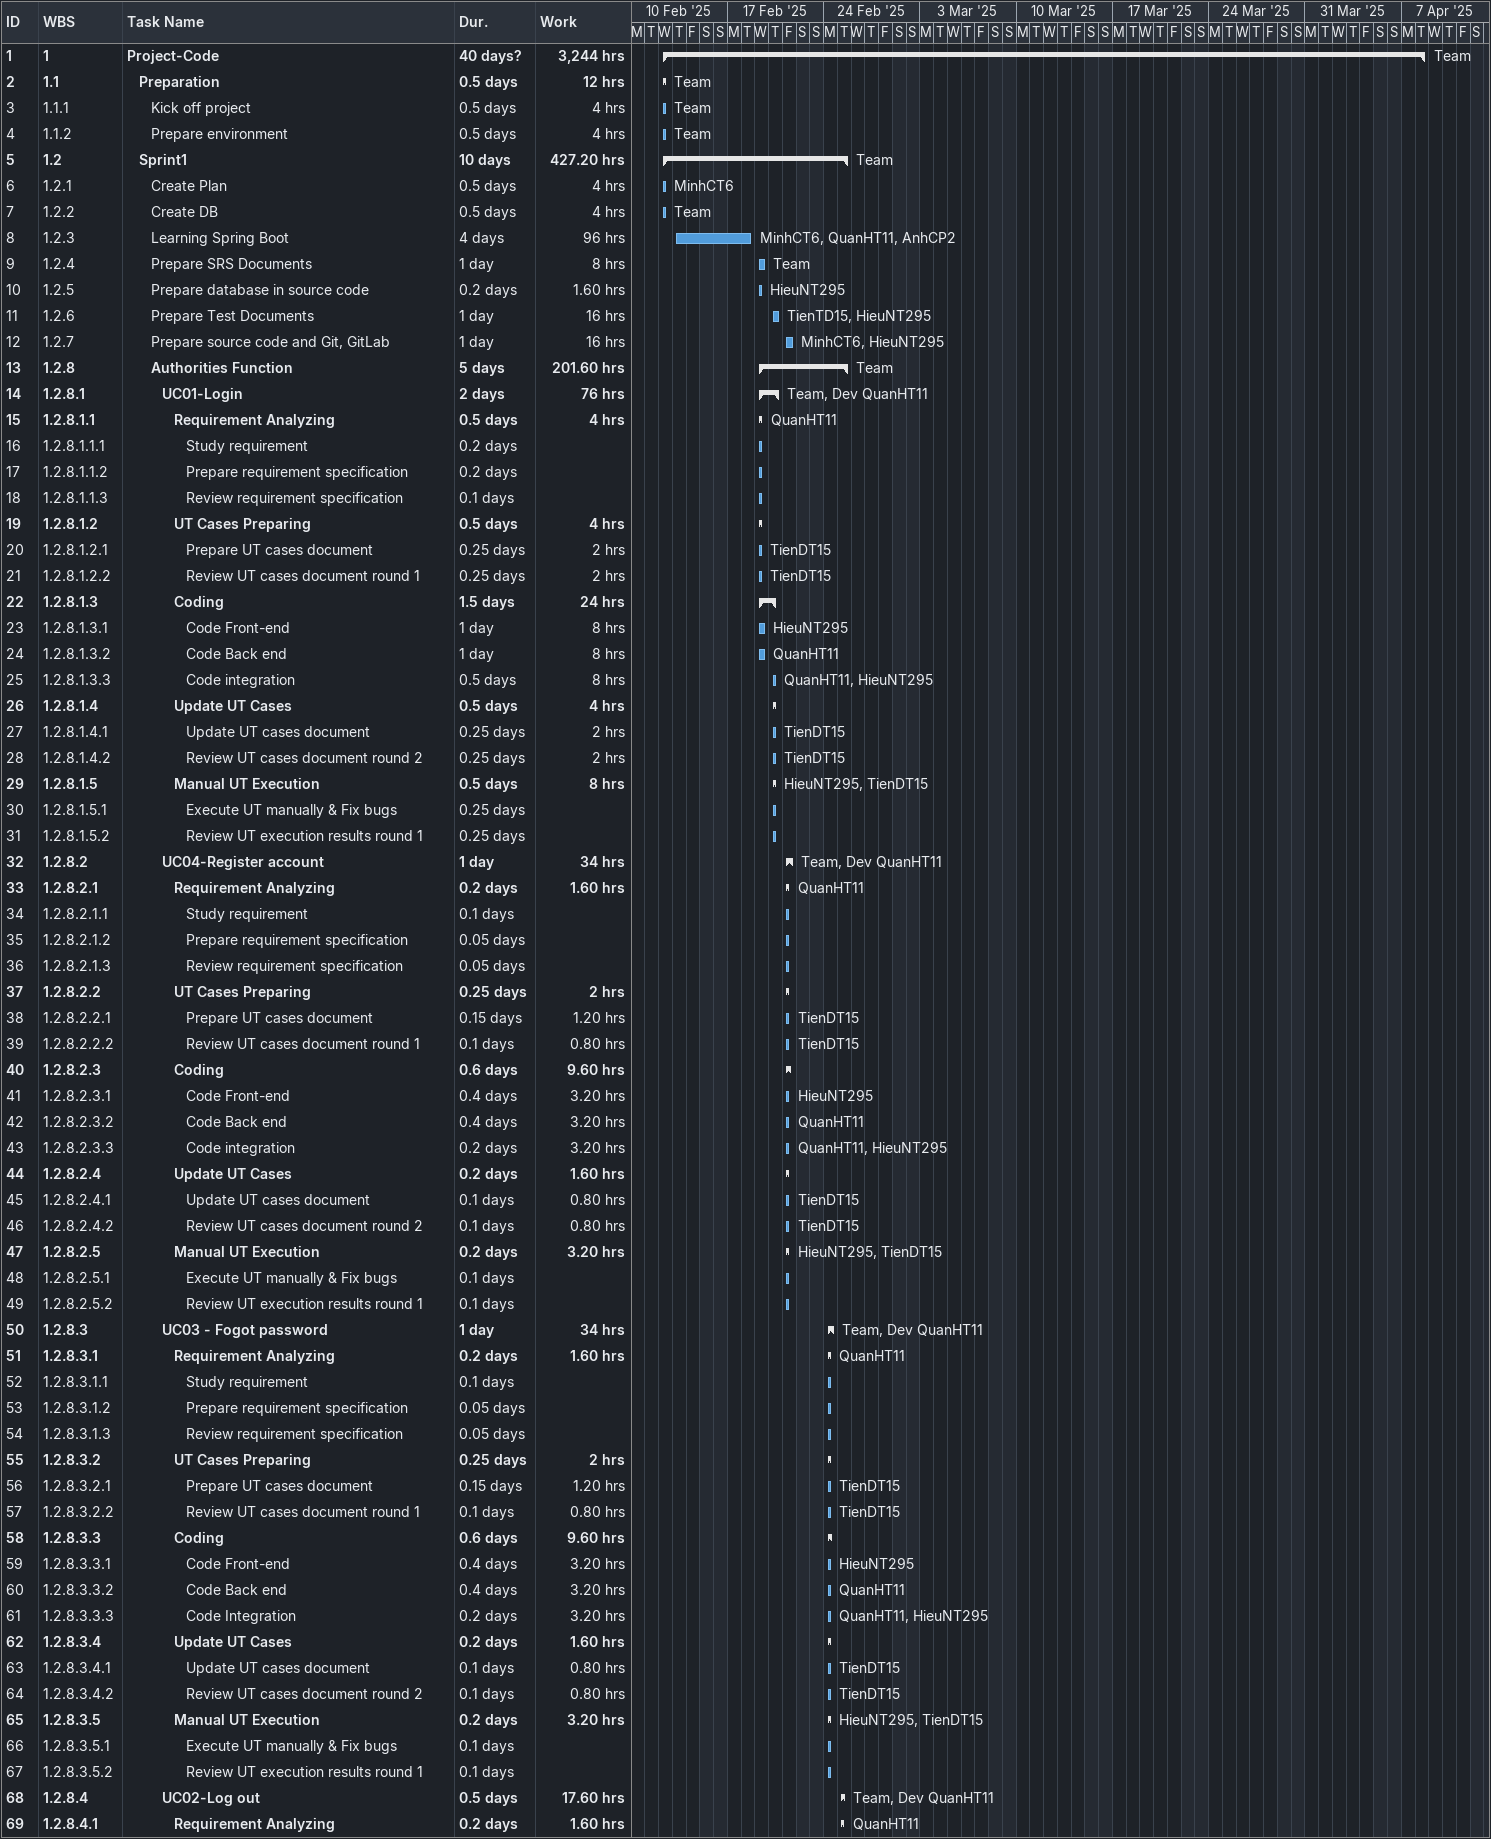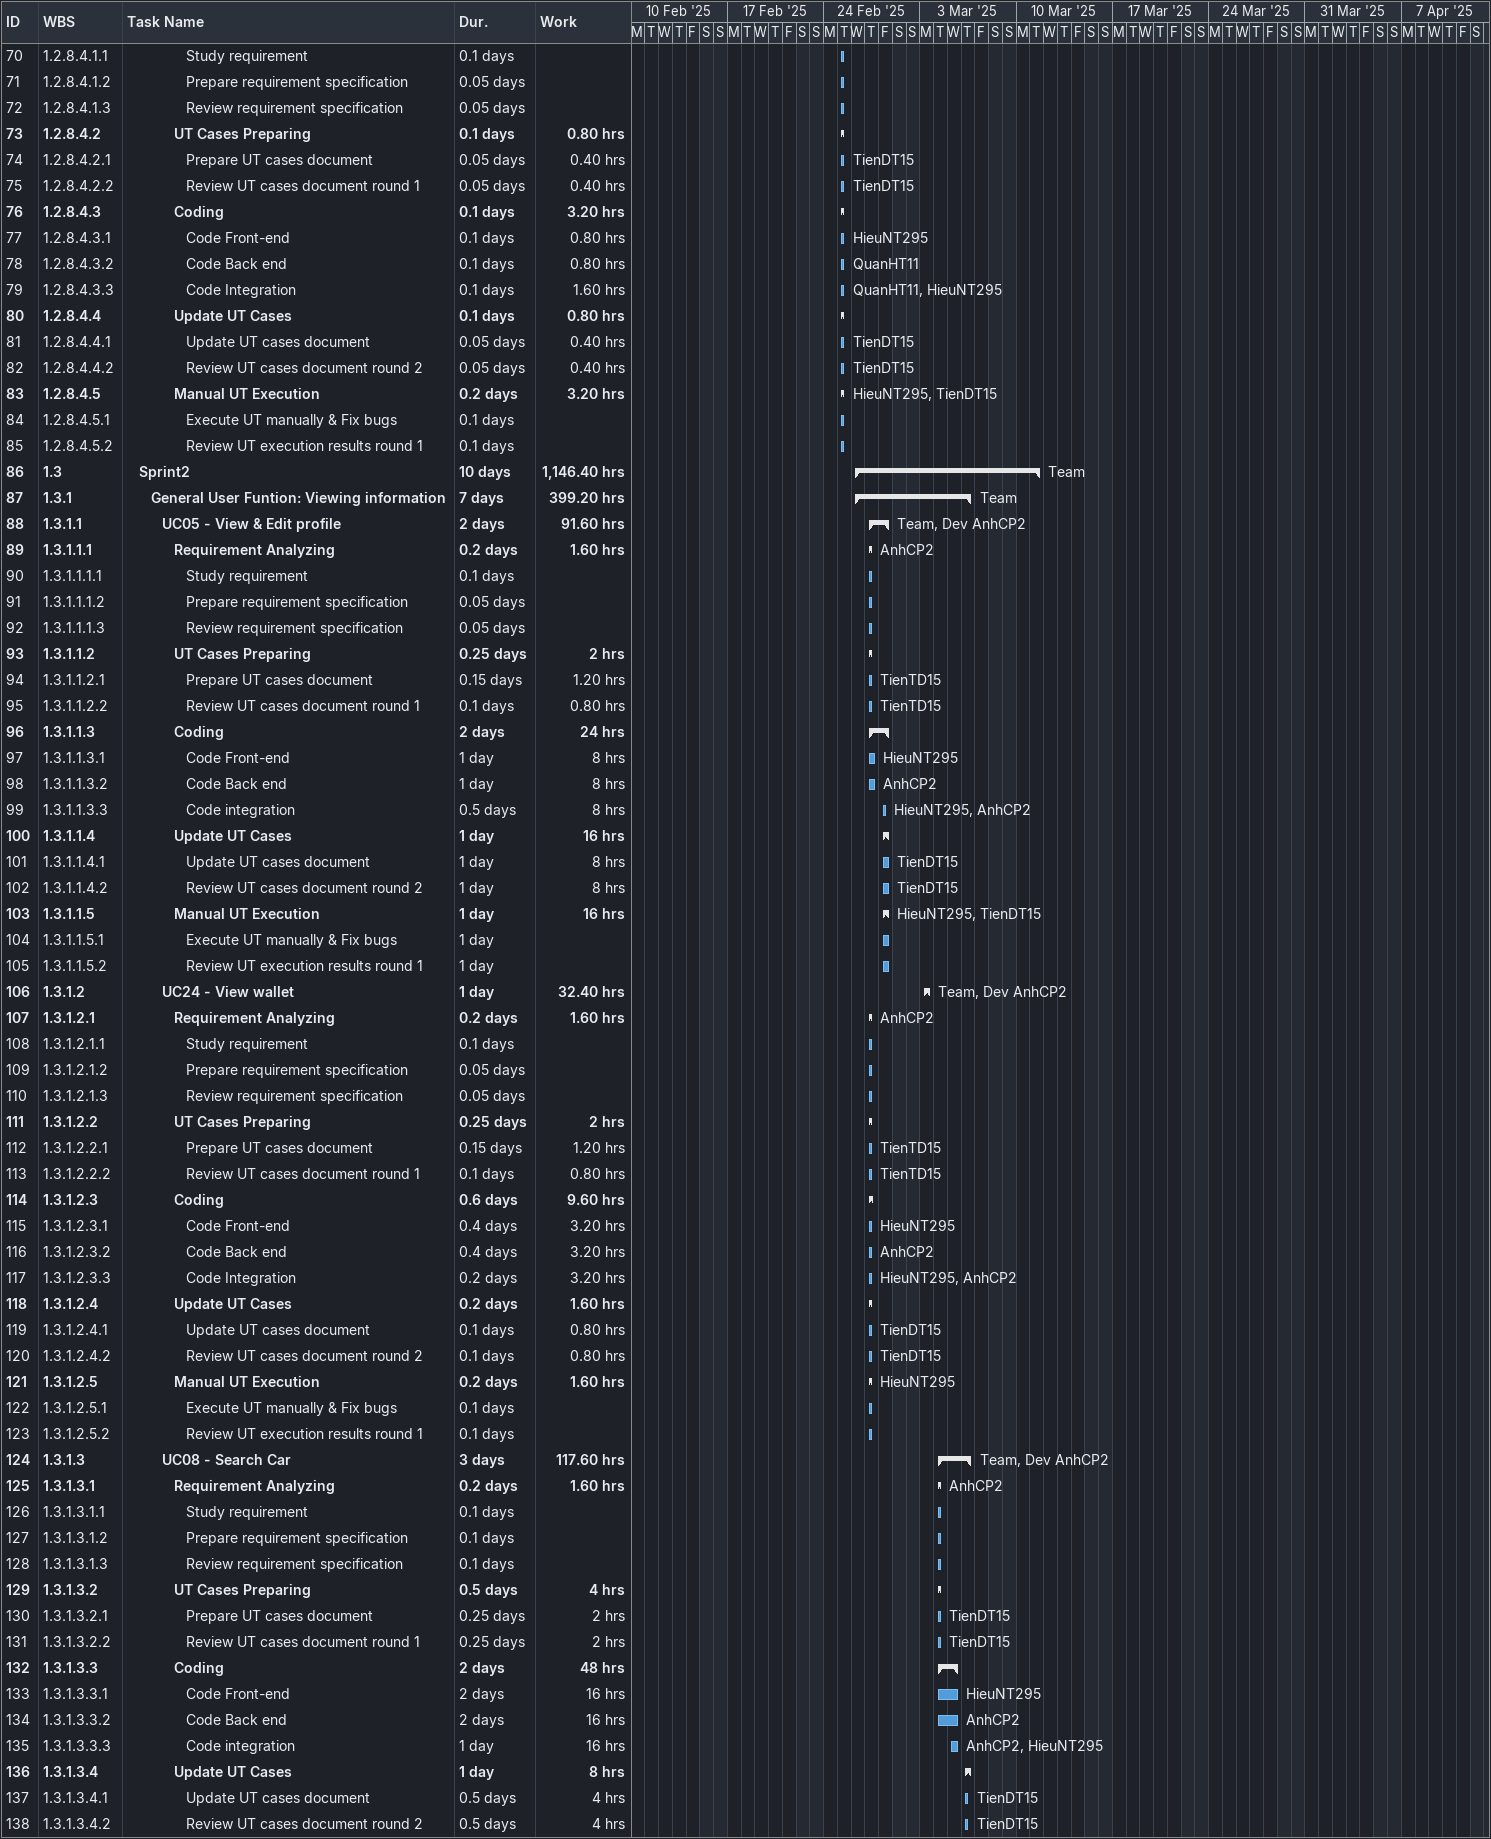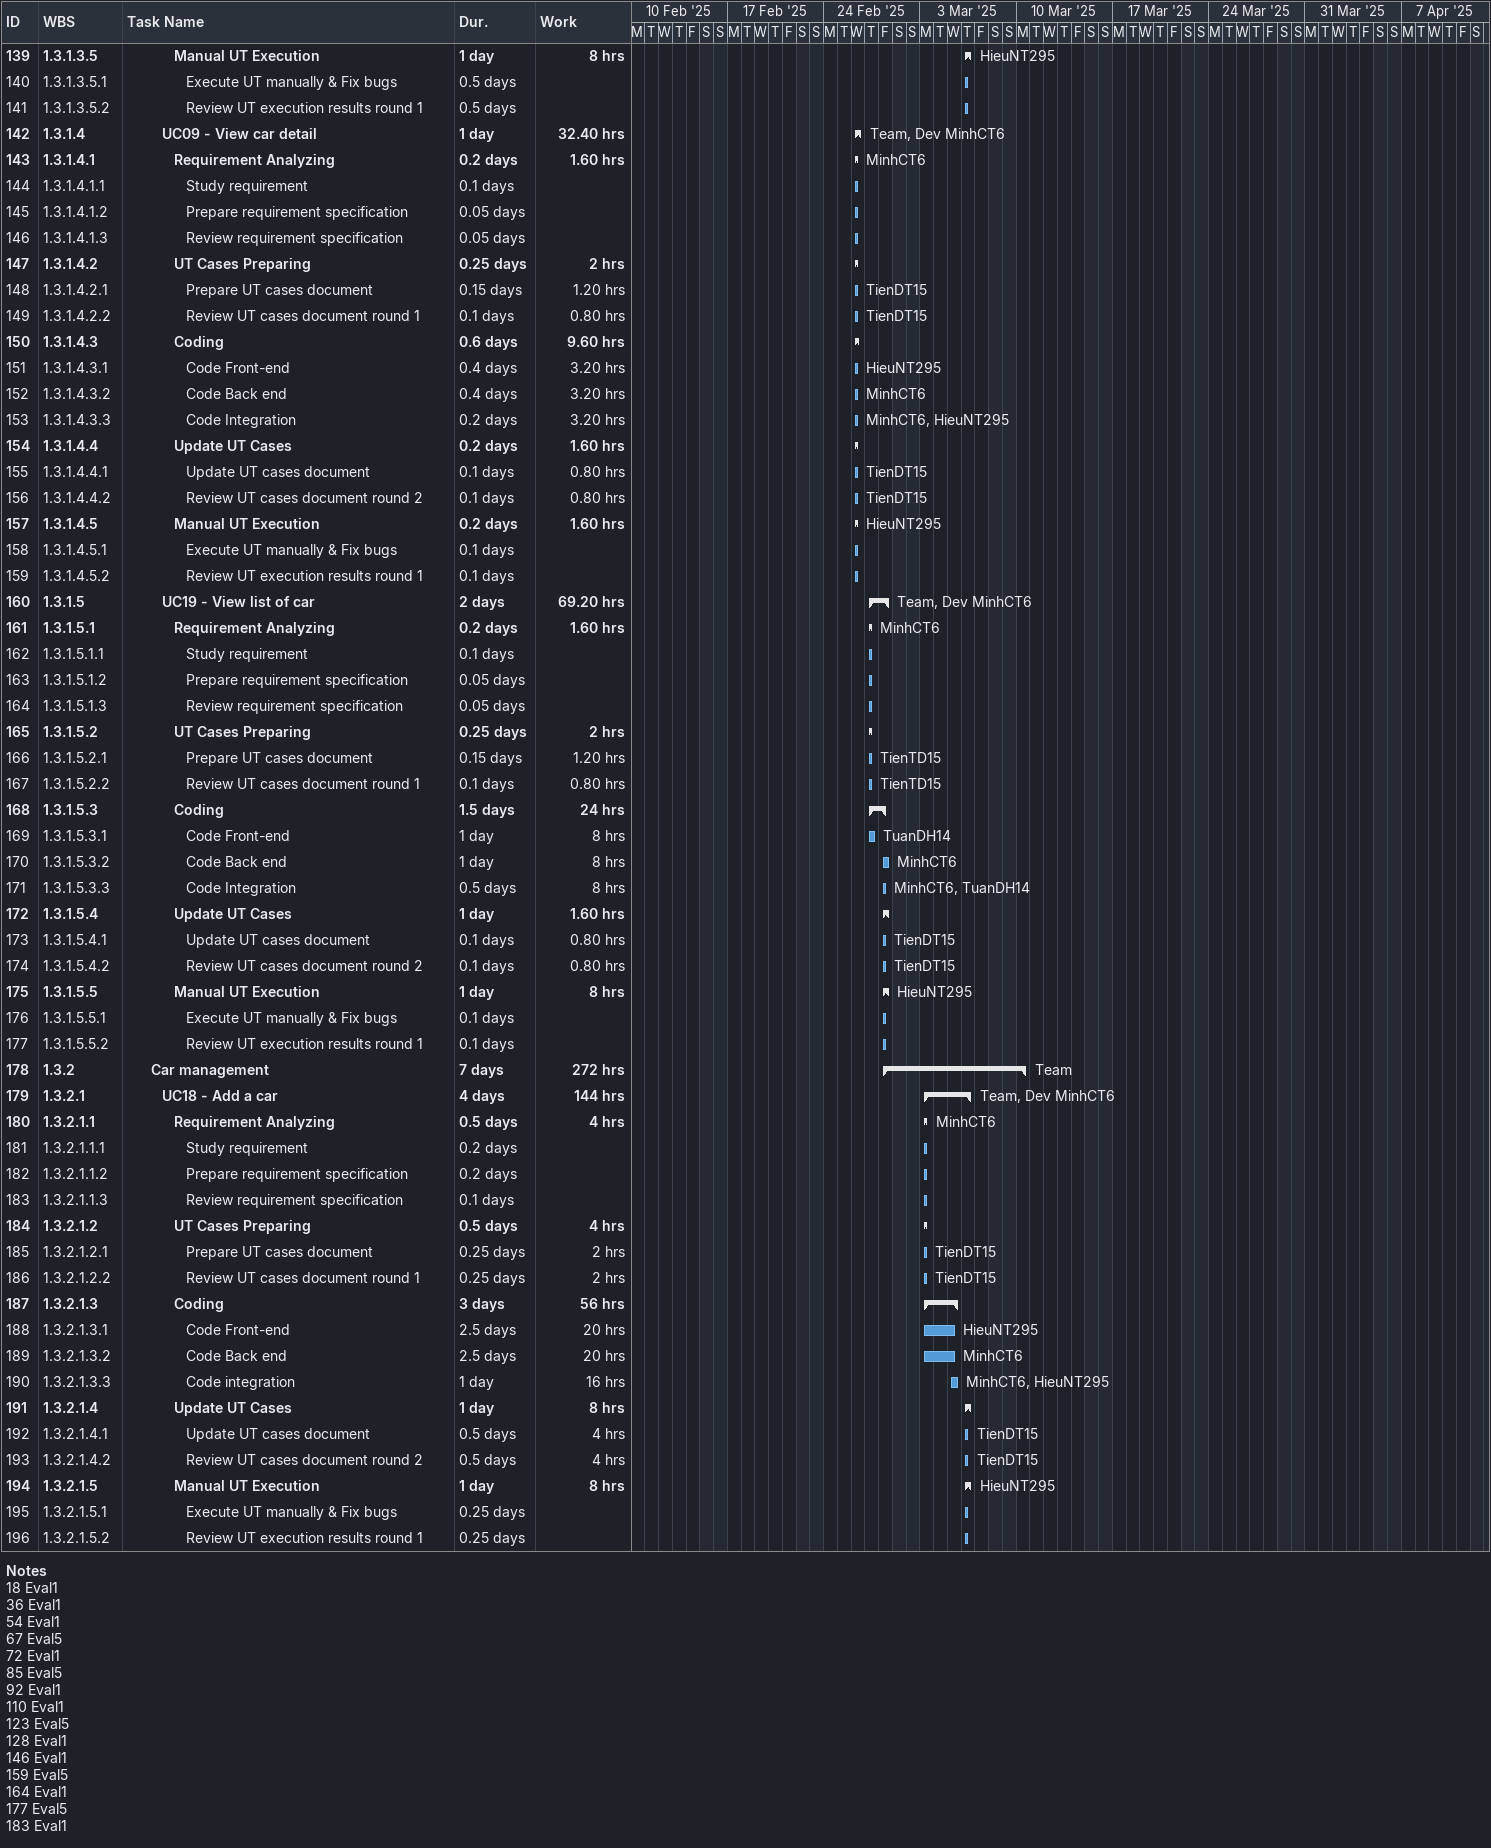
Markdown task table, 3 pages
| ID | WBS | Task | Duration | Start | Finish | Resources | Work (h) |
|---|---|---|---|---|---|---|---|
| 1 | 1 | **Project-Code** | 40d? | 2025-02-12 | 2025-04-08 | Team | 3244 |
| 2 | 1.1 | **Preparation** | 0.5d | 2025-02-12 | 2025-02-12 | Team | 12 |
| 3 | 1.1.1 | Kick off project | 0.5d | 2025-02-12 | 2025-02-12 | Team | 4 |
| 4 | 1.1.2 | Prepare environment | 0.5d | 2025-02-12 | 2025-02-12 | Team | 4 |
| 5 | 1.2 | **Sprint1** | 10d | 2025-02-12 | 2025-02-25 | Team | 427.20 |
| 6 | 1.2.1 | Create Plan | 0.5d | 2025-02-12 | 2025-02-12 | MinhCT6 | 4 |
| 7 | 1.2.2 | Create DB | 0.5d | 2025-02-12 | 2025-02-12 | Team | 4 |
| 8 | 1.2.3 | Learning Spring Boot | 4d | 2025-02-13 | 2025-02-18 | MinhCT6, QuanHT11, AnhCP2 | 96 |
| 9 | 1.2.4 | Prepare SRS Documents | 1d | 2025-02-19 | 2025-02-19 | Team | 8 |
| 10 | 1.2.5 | Prepare database in source code | 0.2d | 2025-02-19 | 2025-02-19 | HieuNT295 | 1.60 |
| 11 | 1.2.6 | Prepare Test Documents | 1d | 2025-02-20 | 2025-02-20 | TienTD15, HieuNT295 | 16 |
| 12 | 1.2.7 | Prepare source code and Git, GitLab | 1d | 2025-02-21 | 2025-02-21 | MinhCT6, HieuNT295 | 16 |
| 13 | 1.2.8 | **Authorities Function** | 5d | 2025-02-19 | 2025-02-25 | Team | 201.60 |
| 14 | 1.2.8.1 | **UC01-Login** | 2d | 2025-02-19 | 2025-02-20 | Team, Dev QuanHT11 | 76 |
| 15 | 1.2.8.1.1 | **Requirement Analyzing** | 0.5d | 2025-02-19 | 2025-02-19 | QuanHT11 | 4 |
| 16 | 1.2.8.1.1.1 | Study requirement | 0.2d | 2025-02-19 | 2025-02-19 |  |  |
| 17 | 1.2.8.1.1.2 | Prepare requirement specification | 0.2d | 2025-02-19 | 2025-02-19 |  |  |
| 18 | 1.2.8.1.1.3 | Review requirement specification | 0.1d | 2025-02-19 | 2025-02-19 |  |  |
| 19 | 1.2.8.1.2 | **UT Cases Preparing** | 0.5d | 2025-02-19 | 2025-02-19 |  | 4 |
| 20 | 1.2.8.1.2.1 | Prepare UT cases document | 0.25d | 2025-02-19 | 2025-02-19 | TienDT15 | 2 |
| 21 | 1.2.8.1.2.2 | Review UT cases document round 1 | 0.25d | 2025-02-19 | 2025-02-19 | TienDT15 | 2 |
| 22 | 1.2.8.1.3 | **Coding** | 1.5d | 2025-02-19 | 2025-02-20 |  | 24 |
| 23 | 1.2.8.1.3.1 | Code Front-end | 1d | 2025-02-19 | 2025-02-19 | HieuNT295 | 8 |
| 24 | 1.2.8.1.3.2 | Code Back end | 1d | 2025-02-19 | 2025-02-19 | QuanHT11 | 8 |
| 25 | 1.2.8.1.3.3 | Code integration | 0.5d | 2025-02-20 | 2025-02-20 | QuanHT11, HieuNT295 | 8 |
| 26 | 1.2.8.1.4 | **Update UT Cases** | 0.5d | 2025-02-20 | 2025-02-20 |  | 4 |
| 27 | 1.2.8.1.4.1 | Update UT cases document | 0.25d | 2025-02-20 | 2025-02-20 | TienDT15 | 2 |
| 28 | 1.2.8.1.4.2 | Review UT cases document round 2 | 0.25d | 2025-02-20 | 2025-02-20 | TienDT15 | 2 |
| 29 | 1.2.8.1.5 | **Manual UT Execution** | 0.5d | 2025-02-20 | 2025-02-20 | HieuNT295, TienDT15 | 8 |
| 30 | 1.2.8.1.5.1 | Execute UT manually & Fix bugs | 0.25d | 2025-02-20 | 2025-02-20 |  |  |
| 31 | 1.2.8.1.5.2 | Review UT execution results round 1 | 0.25d | 2025-02-20 | 2025-02-20 |  |  |
| 32 | 1.2.8.2 | **UC04-Register account** | 1d | 2025-02-21 | 2025-02-21 | Team, Dev QuanHT11 | 34 |
| 33 | 1.2.8.2.1 | **Requirement Analyzing** | 0.2d | 2025-02-21 | 2025-02-21 | QuanHT11 | 1.60 |
| 34 | 1.2.8.2.1.1 | Study requirement | 0.1d | 2025-02-21 | 2025-02-21 |  |  |
| 35 | 1.2.8.2.1.2 | Prepare requirement specification | 0.05d | 2025-02-21 | 2025-02-21 |  |  |
| 36 | 1.2.8.2.1.3 | Review requirement specification | 0.05d | 2025-02-21 | 2025-02-21 |  |  |
| 37 | 1.2.8.2.2 | **UT Cases Preparing** | 0.25d | 2025-02-21 | 2025-02-21 |  | 2 |
| 38 | 1.2.8.2.2.1 | Prepare UT cases document | 0.15d | 2025-02-21 | 2025-02-21 | TienDT15 | 1.20 |
| 39 | 1.2.8.2.2.2 | Review UT cases document round 1 | 0.1d | 2025-02-21 | 2025-02-21 | TienDT15 | 0.80 |
| 40 | 1.2.8.2.3 | **Coding** | 0.6d | 2025-02-21 | 2025-02-21 |  | 9.60 |
| 41 | 1.2.8.2.3.1 | Code Front-end | 0.4d | 2025-02-21 | 2025-02-21 | HieuNT295 | 3.20 |
| 42 | 1.2.8.2.3.2 | Code Back end | 0.4d | 2025-02-21 | 2025-02-21 | QuanHT11 | 3.20 |
| 43 | 1.2.8.2.3.3 | Code integration | 0.2d | 2025-02-21 | 2025-02-21 | QuanHT11, HieuNT295 | 3.20 |
| 44 | 1.2.8.2.4 | **Update UT Cases** | 0.2d | 2025-02-21 | 2025-02-21 |  | 1.60 |
| 45 | 1.2.8.2.4.1 | Update UT cases document | 0.1d | 2025-02-21 | 2025-02-21 | TienDT15 | 0.80 |
| 46 | 1.2.8.2.4.2 | Review UT cases document round 2 | 0.1d | 2025-02-21 | 2025-02-21 | TienDT15 | 0.80 |
| 47 | 1.2.8.2.5 | **Manual UT Execution** | 0.2d | 2025-02-21 | 2025-02-21 | HieuNT295, TienDT15 | 3.20 |
| 48 | 1.2.8.2.5.1 | Execute UT manually & Fix bugs | 0.1d | 2025-02-21 | 2025-02-21 |  |  |
| 49 | 1.2.8.2.5.2 | Review UT execution results round 1 | 0.1d | 2025-02-21 | 2025-02-21 |  |  |
| 50 | 1.2.8.3 | **UC03 - Fogot password** | 1d | 2025-02-24 | 2025-02-24 | Team, Dev QuanHT11 | 34 |
| 51 | 1.2.8.3.1 | **Requirement Analyzing** | 0.2d | 2025-02-24 | 2025-02-24 | QuanHT11 | 1.60 |
| 52 | 1.2.8.3.1.1 | Study requirement | 0.1d | 2025-02-24 | 2025-02-24 |  |  |
| 53 | 1.2.8.3.1.2 | Prepare requirement specification | 0.05d | 2025-02-24 | 2025-02-24 |  |  |
| 54 | 1.2.8.3.1.3 | Review requirement specification | 0.05d | 2025-02-24 | 2025-02-24 |  |  |
| 55 | 1.2.8.3.2 | **UT Cases Preparing** | 0.25d | 2025-02-24 | 2025-02-24 |  | 2 |
| 56 | 1.2.8.3.2.1 | Prepare UT cases document | 0.15d | 2025-02-24 | 2025-02-24 | TienDT15 | 1.20 |
| 57 | 1.2.8.3.2.2 | Review UT cases document round 1 | 0.1d | 2025-02-24 | 2025-02-24 | TienDT15 | 0.80 |
| 58 | 1.2.8.3.3 | **Coding** | 0.6d | 2025-02-24 | 2025-02-24 |  | 9.60 |
| 59 | 1.2.8.3.3.1 | Code Front-end | 0.4d | 2025-02-24 | 2025-02-24 | HieuNT295 | 3.20 |
| 60 | 1.2.8.3.3.2 | Code Back end | 0.4d | 2025-02-24 | 2025-02-24 | QuanHT11 | 3.20 |
| 61 | 1.2.8.3.3.3 | Code Integration | 0.2d | 2025-02-24 | 2025-02-24 | QuanHT11, HieuNT295 | 3.20 |
| 62 | 1.2.8.3.4 | **Update UT Cases** | 0.2d | 2025-02-24 | 2025-02-24 |  | 1.60 |
| 63 | 1.2.8.3.4.1 | Update UT cases document | 0.1d | 2025-02-24 | 2025-02-24 | TienDT15 | 0.80 |
| 64 | 1.2.8.3.4.2 | Review UT cases document round 2 | 0.1d | 2025-02-24 | 2025-02-24 | TienDT15 | 0.80 |
| 65 | 1.2.8.3.5 | **Manual UT Execution** | 0.2d | 2025-02-24 | 2025-02-24 | HieuNT295, TienDT15 | 3.20 |
| 66 | 1.2.8.3.5.1 | Execute UT manually & Fix bugs | 0.1d | 2025-02-24 | 2025-02-24 |  |  |
| 67 | 1.2.8.3.5.2 | Review UT execution results round 1 | 0.1d | 2025-02-24 | 2025-02-24 |  |  |
| 68 | 1.2.8.4 | **UC02-Log out** | 0.5d | 2025-02-25 | 2025-02-25 | Team, Dev QuanHT11 | 17.60 |
| 69 | 1.2.8.4.1 | **Requirement Analyzing** | 0.2d | 2025-02-25 | 2025-02-25 | QuanHT11 | 1.60 |
| 70 | 1.2.8.4.1.1 | Study requirement | 0.1d | 2025-02-25 | 2025-02-25 |  |  |
| 71 | 1.2.8.4.1.2 | Prepare requirement specification | 0.05d | 2025-02-25 | 2025-02-25 |  |  |
| 72 | 1.2.8.4.1.3 | Review requirement specification | 0.05d | 2025-02-25 | 2025-02-25 |  |  |
| 73 | 1.2.8.4.2 | **UT Cases Preparing** | 0.1d | 2025-02-25 | 2025-02-25 |  | 0.80 |
| 74 | 1.2.8.4.2.1 | Prepare UT cases document | 0.05d | 2025-02-25 | 2025-02-25 | TienDT15 | 0.40 |
| 75 | 1.2.8.4.2.2 | Review UT cases document round 1 | 0.05d | 2025-02-25 | 2025-02-25 | TienDT15 | 0.40 |
| 76 | 1.2.8.4.3 | **Coding** | 0.1d | 2025-02-25 | 2025-02-25 |  | 3.20 |
| 77 | 1.2.8.4.3.1 | Code Front-end | 0.1d | 2025-02-25 | 2025-02-25 | HieuNT295 | 0.80 |
| 78 | 1.2.8.4.3.2 | Code Back end | 0.1d | 2025-02-25 | 2025-02-25 | QuanHT11 | 0.80 |
| 79 | 1.2.8.4.3.3 | Code Integration | 0.1d | 2025-02-25 | 2025-02-25 | QuanHT11, HieuNT295 | 1.60 |
| 80 | 1.2.8.4.4 | **Update UT Cases** | 0.1d | 2025-02-25 | 2025-02-25 |  | 0.80 |
| 81 | 1.2.8.4.4.1 | Update UT cases document | 0.05d | 2025-02-25 | 2025-02-25 | TienDT15 | 0.40 |
| 82 | 1.2.8.4.4.2 | Review UT cases document round 2 | 0.05d | 2025-02-25 | 2025-02-25 | TienDT15 | 0.40 |
| 83 | 1.2.8.4.5 | **Manual UT Execution** | 0.2d | 2025-02-25 | 2025-02-25 | HieuNT295, TienDT15 | 3.20 |
| 84 | 1.2.8.4.5.1 | Execute UT manually & Fix bugs | 0.1d | 2025-02-25 | 2025-02-25 |  |  |
| 85 | 1.2.8.4.5.2 | Review UT execution results round 1 | 0.1d | 2025-02-25 | 2025-02-25 |  |  |
| 86 | 1.3 | **Sprint2** | 10d | 2025-02-26 | 2025-03-11 | Team | 1146.40 |
| 87 | 1.3.1 | **General User Funtion: Viewing information** | 7d | 2025-02-26 | 2025-03-06 | Team | 399.20 |
| 88 | 1.3.1.1 | **UC05 - View & Edit profile** | 2d | 2025-02-27 | 2025-02-28 | Team, Dev AnhCP2 | 91.60 |
| 89 | 1.3.1.1.1 | **Requirement Analyzing** | 0.2d | 2025-02-27 | 2025-02-27 | AnhCP2 | 1.60 |
| 90 | 1.3.1.1.1.1 | Study requirement | 0.1d | 2025-02-27 | 2025-02-27 |  |  |
| 91 | 1.3.1.1.1.2 | Prepare requirement specification | 0.05d | 2025-02-27 | 2025-02-27 |  |  |
| 92 | 1.3.1.1.1.3 | Review requirement specification | 0.05d | 2025-02-27 | 2025-02-27 |  |  |
| 93 | 1.3.1.1.2 | **UT Cases Preparing** | 0.25d | 2025-02-27 | 2025-02-27 |  | 2 |
| 94 | 1.3.1.1.2.1 | Prepare UT cases document | 0.15d | 2025-02-27 | 2025-02-27 | TienTD15 | 1.20 |
| 95 | 1.3.1.1.2.2 | Review UT cases document round 1 | 0.1d | 2025-02-27 | 2025-02-27 | TienTD15 | 0.80 |
| 96 | 1.3.1.1.3 | **Coding** | 2d | 2025-02-27 | 2025-02-28 |  | 24 |
| 97 | 1.3.1.1.3.1 | Code Front-end | 1d | 2025-02-27 | 2025-02-27 | HieuNT295 | 8 |
| 98 | 1.3.1.1.3.2 | Code Back end | 1d | 2025-02-27 | 2025-02-27 | AnhCP2 | 8 |
| 99 | 1.3.1.1.3.3 | Code integration | 0.5d | 2025-02-28 | 2025-02-28 | HieuNT295, AnhCP2 | 8 |
| 100 | 1.3.1.1.4 | **Update UT Cases** | 1d | 2025-02-28 | 2025-02-28 |  | 16 |
| 101 | 1.3.1.1.4.1 | Update UT cases document | 1d | 2025-02-28 | 2025-02-28 | TienDT15 | 8 |
| 102 | 1.3.1.1.4.2 | Review UT cases document round 2 | 1d | 2025-02-28 | 2025-02-28 | TienDT15 | 8 |
| 103 | 1.3.1.1.5 | **Manual UT Execution** | 1d | 2025-02-28 | 2025-02-28 | HieuNT295, TienDT15 | 16 |
| 104 | 1.3.1.1.5.1 | Execute UT manually & Fix bugs | 1d | 2025-02-28 | 2025-02-28 |  |  |
| 105 | 1.3.1.1.5.2 | Review UT execution results round 1 | 1d | 2025-02-28 | 2025-02-28 |  |  |
| 106 | 1.3.1.2 | **UC24 - View wallet** | 1d | 2025-03-03 | 2025-03-03 | Team, Dev AnhCP2 | 32.40 |
| 107 | 1.3.1.2.1 | **Requirement Analyzing** | 0.2d | 2025-02-27 | 2025-02-27 | AnhCP2 | 1.60 |
| 108 | 1.3.1.2.1.1 | Study requirement | 0.1d | 2025-02-27 | 2025-02-27 |  |  |
| 109 | 1.3.1.2.1.2 | Prepare requirement specification | 0.05d | 2025-02-27 | 2025-02-27 |  |  |
| 110 | 1.3.1.2.1.3 | Review requirement specification | 0.05d | 2025-02-27 | 2025-02-27 |  |  |
| 111 | 1.3.1.2.2 | **UT Cases Preparing** | 0.25d | 2025-02-27 | 2025-02-27 |  | 2 |
| 112 | 1.3.1.2.2.1 | Prepare UT cases document | 0.15d | 2025-02-27 | 2025-02-27 | TienTD15 | 1.20 |
| 113 | 1.3.1.2.2.2 | Review UT cases document round 1 | 0.1d | 2025-02-27 | 2025-02-27 | TienTD15 | 0.80 |
| 114 | 1.3.1.2.3 | **Coding** | 0.6d | 2025-02-27 | 2025-02-27 |  | 9.60 |
| 115 | 1.3.1.2.3.1 | Code Front-end | 0.4d | 2025-02-27 | 2025-02-27 | HieuNT295 | 3.20 |
| 116 | 1.3.1.2.3.2 | Code Back end | 0.4d | 2025-02-27 | 2025-02-27 | AnhCP2 | 3.20 |
| 117 | 1.3.1.2.3.3 | Code Integration | 0.2d | 2025-02-27 | 2025-02-27 | HieuNT295, AnhCP2 | 3.20 |
| 118 | 1.3.1.2.4 | **Update UT Cases** | 0.2d | 2025-02-27 | 2025-02-27 |  | 1.60 |
| 119 | 1.3.1.2.4.1 | Update UT cases document | 0.1d | 2025-02-27 | 2025-02-27 | TienDT15 | 0.80 |
| 120 | 1.3.1.2.4.2 | Review UT cases document round 2 | 0.1d | 2025-02-27 | 2025-02-27 | TienDT15 | 0.80 |
| 121 | 1.3.1.2.5 | **Manual UT Execution** | 0.2d | 2025-02-27 | 2025-02-27 | HieuNT295 | 1.60 |
| 122 | 1.3.1.2.5.1 | Execute UT manually & Fix bugs | 0.1d | 2025-02-27 | 2025-02-27 |  |  |
| 123 | 1.3.1.2.5.2 | Review UT execution results round 1 | 0.1d | 2025-02-27 | 2025-02-27 |  |  |
| 124 | 1.3.1.3 | **UC08 - Search Car** | 3d | 2025-03-04 | 2025-03-06 | Team, Dev AnhCP2 | 117.60 |
| 125 | 1.3.1.3.1 | **Requirement Analyzing** | 0.2d | 2025-03-04 | 2025-03-04 | AnhCP2 | 1.60 |
| 126 | 1.3.1.3.1.1 | Study requirement | 0.1d | 2025-03-04 | 2025-03-04 |  |  |
| 127 | 1.3.1.3.1.2 | Prepare requirement specification | 0.1d | 2025-03-04 | 2025-03-04 |  |  |
| 128 | 1.3.1.3.1.3 | Review requirement specification | 0.1d | 2025-03-04 | 2025-03-04 |  |  |
| 129 | 1.3.1.3.2 | **UT Cases Preparing** | 0.5d | 2025-03-04 | 2025-03-04 |  | 4 |
| 130 | 1.3.1.3.2.1 | Prepare UT cases document | 0.25d | 2025-03-04 | 2025-03-04 | TienDT15 | 2 |
| 131 | 1.3.1.3.2.2 | Review UT cases document round 1 | 0.25d | 2025-03-04 | 2025-03-04 | TienDT15 | 2 |
| 132 | 1.3.1.3.3 | **Coding** | 2d | 2025-03-04 | 2025-03-05 |  | 48 |
| 133 | 1.3.1.3.3.1 | Code Front-end | 2d | 2025-03-04 | 2025-03-05 | HieuNT295 | 16 |
| 134 | 1.3.1.3.3.2 | Code Back end | 2d | 2025-03-04 | 2025-03-05 | AnhCP2 | 16 |
| 135 | 1.3.1.3.3.3 | Code integration | 1d | 2025-03-05 | 2025-03-05 | AnhCP2, HieuNT295 | 16 |
| 136 | 1.3.1.3.4 | **Update UT Cases** | 1d | 2025-03-06 | 2025-03-06 |  | 8 |
| 137 | 1.3.1.3.4.1 | Update UT cases document | 0.5d | 2025-03-06 | 2025-03-06 | TienDT15 | 4 |
| 138 | 1.3.1.3.4.2 | Review UT cases document round 2 | 0.5d | 2025-03-06 | 2025-03-06 | TienDT15 | 4 |
| 139 | 1.3.1.3.5 | **Manual UT Execution** | 1d | 2025-03-06 | 2025-03-06 | HieuNT295 | 8 |
| 140 | 1.3.1.3.5.1 | Execute UT manually & Fix bugs | 0.5d | 2025-03-06 | 2025-03-06 |  |  |
| 141 | 1.3.1.3.5.2 | Review UT execution results round 1 | 0.5d | 2025-03-06 | 2025-03-06 |  |  |
| 142 | 1.3.1.4 | **UC09 - View car detail** | 1d | 2025-02-26 | 2025-02-26 | Team, Dev MinhCT6 | 32.40 |
| 143 | 1.3.1.4.1 | **Requirement Analyzing** | 0.2d | 2025-02-26 | 2025-02-26 | MinhCT6 | 1.60 |
| 144 | 1.3.1.4.1.1 | Study requirement | 0.1d | 2025-02-26 | 2025-02-26 |  |  |
| 145 | 1.3.1.4.1.2 | Prepare requirement specification | 0.05d | 2025-02-26 | 2025-02-26 |  |  |
| 146 | 1.3.1.4.1.3 | Review requirement specification | 0.05d | 2025-02-26 | 2025-02-26 |  |  |
| 147 | 1.3.1.4.2 | **UT Cases Preparing** | 0.25d | 2025-02-26 | 2025-02-26 |  | 2 |
| 148 | 1.3.1.4.2.1 | Prepare UT cases document | 0.15d | 2025-02-26 | 2025-02-26 | TienDT15 | 1.20 |
| 149 | 1.3.1.4.2.2 | Review UT cases document round 1 | 0.1d | 2025-02-26 | 2025-02-26 | TienDT15 | 0.80 |
| 150 | 1.3.1.4.3 | **Coding** | 0.6d | 2025-02-26 | 2025-02-26 |  | 9.60 |
| 151 | 1.3.1.4.3.1 | Code Front-end | 0.4d | 2025-02-26 | 2025-02-26 | HieuNT295 | 3.20 |
| 152 | 1.3.1.4.3.2 | Code Back end | 0.4d | 2025-02-26 | 2025-02-26 | MinhCT6 | 3.20 |
| 153 | 1.3.1.4.3.3 | Code Integration | 0.2d | 2025-02-26 | 2025-02-26 | MinhCT6, HieuNT295 | 3.20 |
| 154 | 1.3.1.4.4 | **Update UT Cases** | 0.2d | 2025-02-26 | 2025-02-26 |  | 1.60 |
| 155 | 1.3.1.4.4.1 | Update UT cases document | 0.1d | 2025-02-26 | 2025-02-26 | TienDT15 | 0.80 |
| 156 | 1.3.1.4.4.2 | Review UT cases document round 2 | 0.1d | 2025-02-26 | 2025-02-26 | TienDT15 | 0.80 |
| 157 | 1.3.1.4.5 | **Manual UT Execution** | 0.2d | 2025-02-26 | 2025-02-26 | HieuNT295 | 1.60 |
| 158 | 1.3.1.4.5.1 | Execute UT manually & Fix bugs | 0.1d | 2025-02-26 | 2025-02-26 |  |  |
| 159 | 1.3.1.4.5.2 | Review UT execution results round 1 | 0.1d | 2025-02-26 | 2025-02-26 |  |  |
| 160 | 1.3.1.5 | **UC19 - View list of car** | 2d | 2025-02-27 | 2025-02-28 | Team, Dev MinhCT6 | 69.20 |
| 161 | 1.3.1.5.1 | **Requirement Analyzing** | 0.2d | 2025-02-27 | 2025-02-27 | MinhCT6 | 1.60 |
| 162 | 1.3.1.5.1.1 | Study requirement | 0.1d | 2025-02-27 | 2025-02-27 |  |  |
| 163 | 1.3.1.5.1.2 | Prepare requirement specification | 0.05d | 2025-02-27 | 2025-02-27 |  |  |
| 164 | 1.3.1.5.1.3 | Review requirement specification | 0.05d | 2025-02-27 | 2025-02-27 |  |  |
| 165 | 1.3.1.5.2 | **UT Cases Preparing** | 0.25d | 2025-02-27 | 2025-02-27 |  | 2 |
| 166 | 1.3.1.5.2.1 | Prepare UT cases document | 0.15d | 2025-02-27 | 2025-02-27 | TienTD15 | 1.20 |
| 167 | 1.3.1.5.2.2 | Review UT cases document round 1 | 0.1d | 2025-02-27 | 2025-02-27 | TienTD15 | 0.80 |
| 168 | 1.3.1.5.3 | **Coding** | 1.5d | 2025-02-27 | 2025-02-28 |  | 24 |
| 169 | 1.3.1.5.3.1 | Code Front-end | 1d | 2025-02-27 | 2025-02-27 | TuanDH14 | 8 |
| 170 | 1.3.1.5.3.2 | Code Back end | 1d | 2025-02-28 | 2025-02-28 | MinhCT6 | 8 |
| 171 | 1.3.1.5.3.3 | Code Integration | 0.5d | 2025-02-28 | 2025-02-28 | MinhCT6, TuanDH14 | 8 |
| 172 | 1.3.1.5.4 | **Update UT Cases** | 1d | 2025-02-28 | 2025-02-28 |  | 1.60 |
| 173 | 1.3.1.5.4.1 | Update UT cases document | 0.1d | 2025-02-28 | 2025-02-28 | TienDT15 | 0.80 |
| 174 | 1.3.1.5.4.2 | Review UT cases document round 2 | 0.1d | 2025-02-28 | 2025-02-28 | TienDT15 | 0.80 |
| 175 | 1.3.1.5.5 | **Manual UT Execution** | 1d | 2025-02-28 | 2025-02-28 | HieuNT295 | 8 |
| 176 | 1.3.1.5.5.1 | Execute UT manually & Fix bugs | 0.1d | 2025-02-28 | 2025-02-28 |  |  |
| 177 | 1.3.1.5.5.2 | Review UT execution results round 1 | 0.1d | 2025-02-28 | 2025-02-28 |  |  |
| 178 | 1.3.2 | **Car management** | 7d | 2025-02-28 | 2025-03-10 | Team | 272 |
| 179 | 1.3.2.1 | **UC18 - Add a car** | 4d | 2025-03-03 | 2025-03-06 | Team, Dev MinhCT6 | 144 |
| 180 | 1.3.2.1.1 | **Requirement Analyzing** | 0.5d | 2025-03-03 | 2025-03-03 | MinhCT6 | 4 |
| 181 | 1.3.2.1.1.1 | Study requirement | 0.2d | 2025-03-03 | 2025-03-03 |  |  |
| 182 | 1.3.2.1.1.2 | Prepare requirement specification | 0.2d | 2025-03-03 | 2025-03-03 |  |  |
| 183 | 1.3.2.1.1.3 | Review requirement specification | 0.1d | 2025-03-03 | 2025-03-03 |  |  |
| 184 | 1.3.2.1.2 | **UT Cases Preparing** | 0.5d | 2025-03-03 | 2025-03-03 |  | 4 |
| 185 | 1.3.2.1.2.1 | Prepare UT cases document | 0.25d | 2025-03-03 | 2025-03-03 | TienDT15 | 2 |
| 186 | 1.3.2.1.2.2 | Review UT cases document round 1 | 0.25d | 2025-03-03 | 2025-03-03 | TienDT15 | 2 |
| 187 | 1.3.2.1.3 | **Coding** | 3d | 2025-03-03 | 2025-03-05 |  | 56 |
| 188 | 1.3.2.1.3.1 | Code Front-end | 2.5d | 2025-03-03 | 2025-03-05 | HieuNT295 | 20 |
| 189 | 1.3.2.1.3.2 | Code Back end | 2.5d | 2025-03-03 | 2025-03-05 | MinhCT6 | 20 |
| 190 | 1.3.2.1.3.3 | Code integration | 1d | 2025-03-05 | 2025-03-05 | MinhCT6, HieuNT295 | 16 |
| 191 | 1.3.2.1.4 | **Update UT Cases** | 1d | 2025-03-06 | 2025-03-06 |  | 8 |
| 192 | 1.3.2.1.4.1 | Update UT cases document | 0.5d | 2025-03-06 | 2025-03-06 | TienDT15 | 4 |
| 193 | 1.3.2.1.4.2 | Review UT cases document round 2 | 0.5d | 2025-03-06 | 2025-03-06 | TienDT15 | 4 |
| 194 | 1.3.2.1.5 | **Manual UT Execution** | 1d | 2025-03-06 | 2025-03-06 | HieuNT295 | 8 |
| 195 | 1.3.2.1.5.1 | Execute UT manually & Fix bugs | 0.25d | 2025-03-06 | 2025-03-06 |  |  |
| 196 | 1.3.2.1.5.2 | Review UT execution results round 1 | 0.25d | 2025-03-06 | 2025-03-06 |  |  |

Notes
- 18: Eval1
- 36: Eval1
- 54: Eval1
- 67: Eval5
- 72: Eval1
- 85: Eval5
- 92: Eval1
- 110: Eval1
- 123: Eval5
- 128: Eval1
- 146: Eval1
- 159: Eval5
- 164: Eval1
- 177: Eval5
- 183: Eval1
